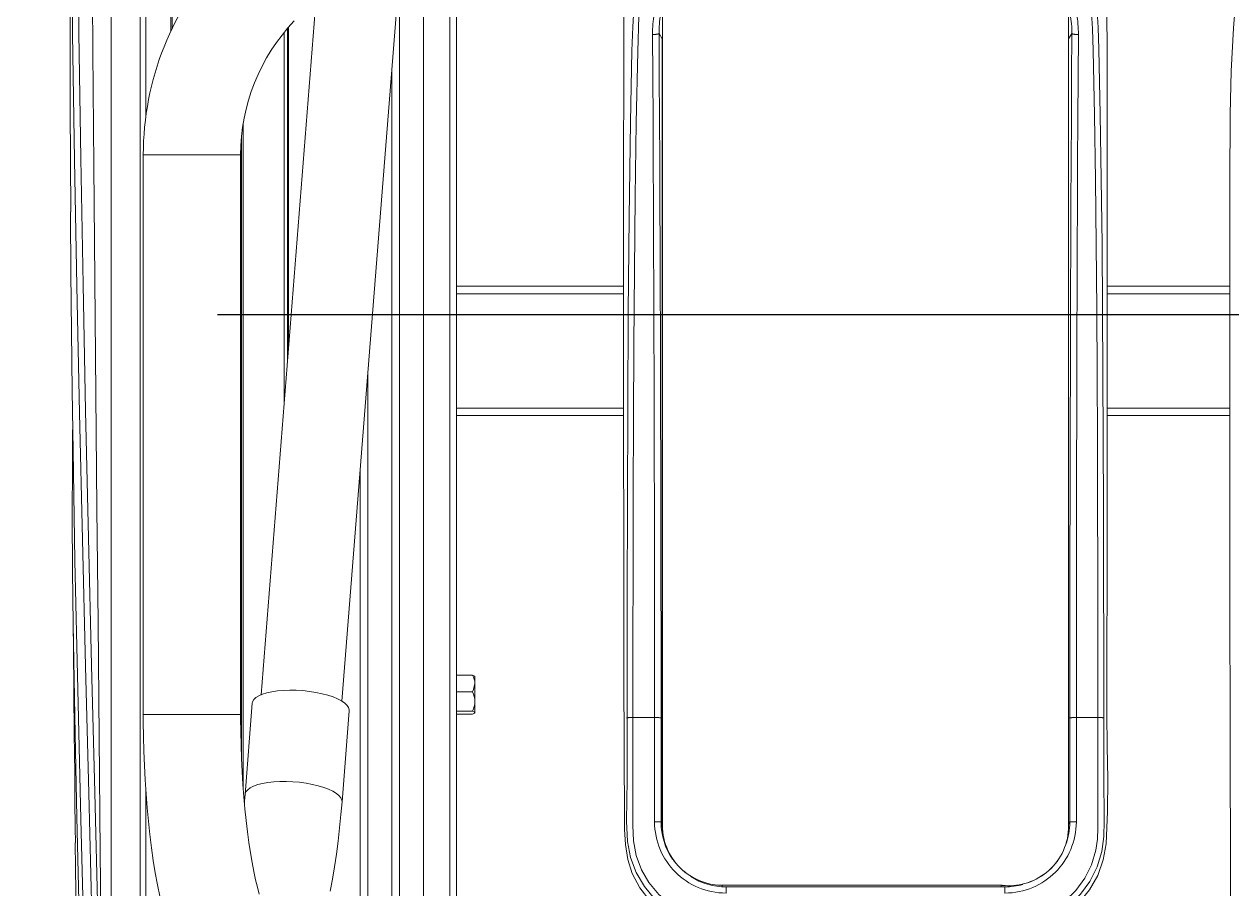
# Model space of a CAD drawing. Extents: x -32840 to 422982, y 280745 to 888746.
# Drawn here: x 217608.6 to 218074.2, y 401009.7 to 401343.3 of the extents above; entities that cross this region are included whole.
import ezdxf

# ---------------------------------------------------------------- set-up
doc = ezdxf.new("R2010")
doc.units = 0
doc.header["$LTSCALE"] = 1000
for name, pattern in [('CONTINOUS', [0]), ('DASHDOT', [1, 0.5, -0.25, 0, -0.25]), ('PHANTOM', [0.5, 0.25, -0.05, 0.05, -0.05, 0.05, -0.05])]:
    doc.linetypes.add(name, pattern=pattern)
doc.layers.add('A-FUR', color=33, linetype='Continuous', plot=False, transparency=0.5)
doc.layers.add('A-GRID', color=31, linetype='DASHDOT')
doc.layers.add('A-GRID NO', color=40, linetype='CONTINOUS')

# ---------------------------------------------------------------- blocks, each defined once
blk = doc.blocks.new('REC-GYM-02A')
at = {"linetype": 'PHANTOM', "lineweight": 0}
for p, q in [((278.983, -892.674), (278.983, -913.437)), ((273.758, -892.961), (273.758, -912.91)), ((274.164, -892.961), (274.164, -912.484)), ((274.534, -892.961), (274.534, -911.122)), ((274.652, -892.961), (274.652, -909.636)), ((275.022, -892.961), (275.022, -904.963)), ((275.139, -892.961), (275.139, -903.476)), ((278.448, -892.961), (278.448, -898.531)), ((278.535, -892.956), (278.535, -914.024)), ((265.2, -896.933), (265.2, -897.027)), ((269.5, -897.027), (269.5, -896.933)), ((269.558, -897.029), (269.558, -897.054)), ((279.533, -897.71), (279.534, -897.71)), ((264.098, -899.64), (264.098, -898.033)), ((264.217, -897.998), (264.198, -898.028)), ((264.198, -898.028), (264.198, -899.635)), ((270.484, -897.998), (270.502, -898.028)), ((270.502, -899.635), (270.502, -898.028)), ((270.602, -898.033), (270.602, -899.64)), ((276.947, -898.568), (276.947, -908.802)), ((264.098, -899.64), (263.766, -899.64)), ((270.935, -899.64), (270.602, -899.64)), ((263.621, -904.417), (261.732, -904.417)), ((273.658, -904.417), (271.079, -904.417)), ((276.312, -904.506), (276.312, -910.214)), ((276.252, -910.284), (276.252, -905.264)), ((261.732, -906.181), (263.621, -906.181)), ((271.08, -906.181), (273.658, -906.181)), ((278.448, -908.893), (278.448, -914.034)), ((264.217, -910.114), (264.167, -910.194)), ((270.484, -910.114), (270.533, -910.194))]:
    blk.add_line(p, q, dxfattribs=at)
at = {"linetype": 'Continuous', "lineweight": 15}
for p, q in [((273.658, -892.961), (273.658, -913.015)), ((265.196, -897.048), (265.196, -897.049)), ((265.196, -897.048), (265.196, -897.048)), ((265.2, -897.027), (269.5, -897.027)), ((265.258, -897.027), (265.258, -897.054)), ((265.258, -897.055), (265.258, -897.054)), ((265.258, -897.054), (265.758, -897.054)), ((265.758, -897.055), (265.258, -897.055)), ((265.758, -897.055), (265.758, -897.054)), ((265.758, -897.054), (265.758, -897.054)), ((265.758, -897.054), (266.128, -897.054)), ((266.128, -897.054), (266.128, -897.054)), ((266.128, -897.054), (266.128, -897.055)), ((266.128, -897.054), (266.696, -897.054)), ((266.696, -897.055), (266.128, -897.055)), ((266.696, -897.055), (266.696, -897.054)), ((266.696, -897.054), (266.696, -897.054)), ((266.696, -897.054), (267.065, -897.054)), ((267.065, -897.054), (267.065, -897.055)), ((267.065, -897.054), (267.633, -897.054)), ((267.065, -897.054), (267.065, -897.054)), ((267.633, -897.055), (267.065, -897.055)), ((267.633, -897.055), (267.633, -897.054)), ((267.633, -897.054), (267.633, -897.054)), ((267.633, -897.054), (268.003, -897.054)), ((268.003, -897.054), (268.003, -897.055)), ((268.003, -897.054), (268.571, -897.054)), ((268.003, -897.054), (268.003, -897.054)), ((268.571, -897.055), (268.003, -897.055)), ((268.571, -897.055), (268.571, -897.054)), ((268.571, -897.054), (268.571, -897.054)), ((268.571, -897.054), (268.94, -897.054)), ((268.94, -897.054), (268.94, -897.054)), ((268.94, -897.054), (268.94, -897.055)), ((268.94, -897.054), (269.508, -897.054)), ((269.508, -897.055), (268.94, -897.055)), ((269.508, -897.055), (269.508, -897.054)), ((269.508, -897.054), (269.508, -897.054)), ((269.508, -897.054), (269.558, -897.054)), ((264.85, -897.093), (264.85, -897.092)), ((264.85, -897.092), (264.85, -897.092)), ((269.844, -897.1), (269.844, -897.101)), ((269.844, -897.1), (269.844, -897.1)), ((264.298, -897.588), (264.298, -897.589)), ((270.396, -897.592), (270.396, -897.591)), ((279.532, -897.71), (279.533, -897.71)), ((264.217, -897.934), (264.217, -897.966)), ((264.217, -898.039), (264.217, -897.974)), ((270.484, -897.998), (270.477, -897.884)), ((270.477, -897.884), (270.479, -897.938)), ((270.479, -897.938), (270.479, -897.974)), ((270.479, -897.974), (270.479, -898.035)), ((264.217, -898.041), (264.217, -898.04)), ((264.217, -898.041), (264.217, -898.431)), ((270.479, -898.035), (270.479, -898.035)), ((270.479, -898.035), (270.479, -898.036)), ((270.479, -898.435), (270.479, -898.036)), ((270.484, -910.114), (270.484, -897.998)), ((275.421, -898.338), (275.31, -899.746)), ((264.217, -898.975), (264.217, -898.431)), ((270.479, -898.435), (270.479, -898.971)), ((276.805, -899.864), (276.916, -898.456)), ((264.217, -898.977), (264.217, -898.976)), ((264.217, -898.977), (264.217, -899.367)), ((270.479, -898.971), (270.479, -898.971)), ((270.479, -898.971), (270.479, -898.972)), ((270.479, -899.371), (270.479, -898.972)), ((276.97, -898.961), (276.97, -908.627)), ((264.217, -899.911), (264.217, -899.367)), ((270.479, -899.371), (270.479, -899.907)), ((273.372, -899.716), (273.372, -899.889)), ((273.41, -899.692), (273.658, -899.692)), ((273.41, -899.739), (273.658, -899.739)), ((276.986, -899.69), (276.986, -908.321)), ((278.486, -908.321), (278.486, -899.69)), ((264.217, -899.913), (264.217, -899.912)), ((264.217, -899.913), (264.217, -900.303)), ((270.479, -899.907), (270.479, -899.907)), ((270.479, -899.907), (270.479, -899.908)), ((270.479, -900.307), (270.479, -899.908)), ((273.372, -899.889), (273.372, -900.168)), ((273.41, -900.04), (273.658, -900.04)), ((275.423, -899.895), (274.45, -912.183)), ((275.818, -910.747), (276.669, -899.993)), ((273.372, -900.168), (273.372, -900.275)), ((264.217, -900.847), (264.217, -900.303)), ((270.479, -900.307), (270.479, -900.843)), ((273.41, -900.295), (273.658, -900.295)), ((264.217, -900.849), (264.217, -900.848)), ((264.217, -900.849), (264.217, -901.239)), ((270.479, -900.843), (270.479, -900.843)), ((270.479, -900.843), (270.479, -900.844)), ((270.479, -901.243), (270.479, -900.844)), ((264.217, -901.783), (264.217, -901.239)), ((270.479, -901.243), (270.479, -901.779)), ((264.217, -901.785), (264.217, -901.784)), ((264.217, -901.785), (264.217, -902.175)), ((270.479, -901.779), (270.479, -901.779)), ((270.479, -901.779), (270.479, -901.78)), ((270.479, -902.179), (270.479, -901.78)), ((264.217, -902.719), (264.217, -902.175)), ((270.479, -902.179), (270.479, -902.715)), ((264.217, -902.721), (264.217, -902.72)), ((264.217, -902.721), (264.217, -903.111)), ((270.479, -902.715), (270.479, -902.715)), ((270.479, -902.715), (270.479, -902.716)), ((270.479, -903.115), (270.479, -902.716)), ((279.581, -902.886), (279.581, -902.877)), ((264.217, -903.656), (264.217, -903.111)), ((270.479, -903.115), (270.479, -903.651)), ((264.217, -903.657), (264.217, -903.656)), ((264.217, -903.657), (264.217, -904.047)), ((270.479, -903.651), (270.479, -903.651)), ((270.479, -903.651), (270.479, -903.652)), ((270.479, -904.051), (270.479, -903.652)), ((264.217, -904.592), (264.217, -904.047)), ((270.479, -904.051), (270.479, -904.587)), ((261.732, -904.299), (263.621, -904.299)), ((271.079, -904.299), (273.658, -904.299)), ((264.217, -904.593), (264.217, -904.592)), ((264.217, -904.593), (264.217, -904.983)), ((270.479, -904.587), (270.479, -904.587)), ((270.479, -904.587), (270.479, -904.588)), ((270.479, -904.987), (270.479, -904.588)), ((264.217, -905.528), (264.217, -904.983)), ((270.479, -904.987), (270.479, -905.523)), ((276.262, -905.136), (276.262, -910.273)), ((276.247, -910.29), (276.247, -905.327)), ((264.217, -905.529), (264.217, -905.528)), ((264.217, -905.529), (264.217, -905.919)), ((270.479, -905.523), (270.479, -905.523)), ((270.479, -905.523), (270.479, -905.524)), ((270.479, -905.923), (270.479, -905.524)), ((264.217, -906.464), (264.217, -905.919)), ((270.479, -905.923), (270.479, -906.459)), ((263.621, -906.299), (261.731, -906.299)), ((273.658, -906.299), (271.08, -906.299)), ((264.217, -906.465), (264.217, -906.464)), ((264.217, -906.465), (264.217, -906.855)), ((270.479, -906.459), (270.479, -906.459)), ((270.479, -906.459), (270.479, -906.46)), ((270.479, -906.859), (270.479, -906.46)), ((264.217, -907.4), (264.217, -906.855)), ((270.479, -906.859), (270.479, -907.395)), ((264.217, -907.401), (264.217, -907.4)), ((264.217, -907.401), (264.217, -907.791)), ((270.479, -907.395), (270.479, -907.395)), ((270.479, -907.395), (270.479, -907.396)), ((270.479, -907.795), (270.479, -907.396)), ((264.217, -908.336), (264.217, -907.791)), ((270.479, -907.795), (270.479, -908.331)), ((264.217, -908.337), (264.217, -908.336)), ((264.217, -908.337), (264.217, -908.727)), ((270.479, -908.331), (270.479, -908.331)), ((270.479, -908.331), (270.479, -908.332)), ((270.479, -908.731), (270.479, -908.332)), ((264.217, -909.272), (264.217, -908.727)), ((270.479, -908.731), (270.479, -909.267)), ((264.217, -909.273), (264.217, -909.272)), ((264.217, -909.273), (264.217, -909.663)), ((270.479, -909.267), (270.479, -909.267)), ((270.479, -909.267), (270.479, -909.268)), ((270.479, -909.667), (270.479, -909.268)), ((264.217, -910.592), (264.217, -909.663)), ((270.479, -909.667), (270.479, -910.609)), ((278.04, -910.27), (278.04, -914.032)), ((278.062, -910.224), (278.062, -914.033))]:
    blk.add_line(p, q, dxfattribs=at)
at = {"linetype": 'Continuous', "lineweight": 15, "flags": 128}
for points in [[(279.229, -886.215), (279.254, -887.555), (279.28, -888.896), (279.309, -890.235), (279.34, -891.571), (279.373, -892.904), (279.408, -894.212), (279.443, -895.516), (279.478, -896.813), (279.509, -898.104), (279.537, -899.387), (279.553, -900.233), (279.566, -901.076), (279.576, -901.912), (279.581, -902.738), (279.58, -903.549), (279.578, -903.801), (279.576, -904.051), (279.574, -904.124)], [(279.534, -897.71), (279.46, -891.998), (279.375, -886.286)], [(279.606, -907.442), (279.606, -907.393), (279.602, -906.502), (279.594, -905.601), (279.583, -904.683), (279.569, -903.761), (279.539, -902.061), (279.497, -900.072), (279.449, -898.074), (279.414, -896.679), (279.379, -895.281), (279.345, -893.879), (279.312, -892.474), (279.281, -891.061), (279.252, -889.647), (279.227, -888.23), (279.203, -886.813)], [(261.732, -904.742), (261.732, -904.562), (261.732, -903.841), (261.731, -902.402), (261.729, -900.966), (261.728, -899.945), (261.726, -898.926), (261.722, -897.564), (261.719, -896.656), (261.717, -896.425), (261.704, -896.194), (261.668, -895.967), (261.599, -895.75), (261.479, -895.525), (261.323, -895.324), (261.134, -895.15), (260.918, -895.011), (260.683, -894.91), (260.433, -894.85), (260.281, -894.835)], [(278.486, -899.69), (278.486, -899.571), (278.483, -899.347), (278.477, -899.123), (278.469, -898.901), (278.457, -898.681), (278.444, -898.464), (278.427, -898.25), (278.407, -898.04), (278.385, -897.834), (278.36, -897.633), (278.333, -897.437), (278.303, -897.247), (278.269, -897.062), (278.233, -896.884)], [(275.605, -896.963), (275.57, -897.147), (275.538, -897.337), (275.508, -897.532), (275.482, -897.732), (275.458, -897.937), (275.438, -898.146), (275.421, -898.338)], [(265.072, -896.321), (264.859, -896.347), (264.65, -896.403), (264.452, -896.488), (264.24, -896.621), (264.053, -896.785), (263.893, -896.983), (263.768, -897.203), (263.683, -897.443), (263.64, -897.694), (263.615, -898.193), (263.614, -898.694), (263.624, -899.196), (263.629, -899.699), (263.627, -900.702), (263.625, -901.708), (263.623, -902.716), (263.622, -903.725), (263.621, -904.976), (263.621, -906.228)], [(271.08, -906.228), (271.08, -906.048), (271.08, -905.327), (271.079, -903.888), (271.077, -902.452), (271.076, -901.431), (271.074, -900.412), (271.07, -899.051), (271.067, -898.142), (271.065, -897.911), (271.052, -897.68), (271.016, -897.453), (270.947, -897.237), (270.827, -897.012), (270.671, -896.81), (270.482, -896.637), (270.266, -896.497), (270.031, -896.396), (269.781, -896.336), (269.629, -896.321)], [(276.698, -896.918), (276.725, -897.022), (276.753, -897.139), (276.781, -897.266), (276.807, -897.405), (276.833, -897.553), (276.857, -897.711), (276.88, -897.878), (276.9, -898.052), (276.919, -898.233), (276.936, -898.42), (276.95, -898.612), (276.962, -898.809), (276.972, -899.01), (276.979, -899.213), (276.984, -899.418), (276.986, -899.625), (276.986, -899.69)], [(279.566, -901.064), (279.563, -900.723), (279.557, -900.031), (279.551, -899.386), (279.544, -898.788), (279.54, -898.352), (279.535, -897.945), (279.533, -897.71)], [(264.217, -898.04), (264.217, -898.04), (264.217, -898.04), (264.217, -898.04), (264.217, -898.04), (264.217, -898.04), (264.217, -898.04), (264.217, -898.04), (264.217, -898.039)], [(276.916, -898.456), (276.925, -898.356), (276.927, -898.326)], [(264.217, -898.976), (264.217, -898.976), (264.217, -898.976), (264.217, -898.976), (264.217, -898.976), (264.217, -898.976), (264.217, -898.976), (264.217, -898.976), (264.217, -898.975)], [(273.372, -899.716), (273.379, -899.706), (273.399, -899.696), (273.41, -899.692)], [(273.41, -899.739), (273.383, -899.728), (273.372, -899.716), (273.372, -899.716)], [(276.805, -899.864), (276.801, -899.885), (276.782, -899.918), (276.75, -899.949), (276.706, -899.977), (276.649, -900.001), (276.581, -900.022), (276.504, -900.039), (276.418, -900.052), (276.325, -900.06), (276.227, -900.063), (276.127, -900.062), (276.025, -900.056), (275.923, -900.045), (275.824, -900.029), (275.73, -900.009), (275.641, -899.986), (275.56, -899.959), (275.489, -899.93), (275.428, -899.898), (275.379, -899.864), (275.342, -899.829), (275.319, -899.794), (275.31, -899.759), (275.31, -899.746)], [(264.217, -899.912), (264.217, -899.912), (264.217, -899.912), (264.217, -899.912), (264.217, -899.912), (264.217, -899.912), (264.217, -899.912), (264.217, -899.912), (264.217, -899.911)], [(273.41, -900.04), (273.394, -900.073), (273.372, -900.168)], [(273.372, -900.272), (273.379, -900.281), (273.399, -900.291), (273.41, -900.295)], [(264.217, -900.848), (264.217, -900.848), (264.217, -900.848), (264.217, -900.848), (264.217, -900.848), (264.217, -900.848), (264.217, -900.848), (264.217, -900.848), (264.217, -900.847)], [(264.217, -901.784), (264.217, -901.784), (264.217, -901.784), (264.217, -901.784), (264.217, -901.784), (264.217, -901.784), (264.217, -901.784), (264.217, -901.784), (264.217, -901.783)], [(264.217, -902.72), (264.217, -902.72), (264.217, -902.72), (264.217, -902.72), (264.217, -902.72), (264.217, -902.72), (264.217, -902.72), (264.217, -902.72), (264.217, -902.719)], [(264.217, -903.656), (264.217, -903.656), (264.217, -903.656), (264.217, -903.656), (264.217, -903.656), (264.217, -903.656), (264.217, -903.656), (264.217, -903.656), (264.217, -903.656)], [(264.217, -904.592), (264.217, -904.592), (264.217, -904.592), (264.217, -904.592), (264.217, -904.592), (264.217, -904.592), (264.217, -904.592), (264.217, -904.592), (264.217, -904.592)], [(261.119, -913.224), (261.136, -913.205), (261.237, -913.068), (261.315, -912.912), (261.363, -912.754), (261.393, -912.59), (261.45, -912.258), (261.547, -911.589), (261.621, -910.934), (261.676, -910.276), (261.711, -909.614), (261.727, -908.95), (261.73, -907.899), (261.731, -906.847), (261.732, -905.794), (261.732, -904.742)], [(264.217, -905.528), (264.217, -905.528), (264.217, -905.528), (264.217, -905.528), (264.217, -905.528), (264.217, -905.528), (264.217, -905.528), (264.217, -905.528), (264.217, -905.528)], [(263.621, -906.228), (263.621, -906.408), (263.621, -907.129), (263.622, -908.573), (263.624, -910.018), (263.633, -910.85), (263.672, -911.682), (263.716, -912.251), (263.774, -912.819), (263.879, -913.595), (263.977, -914.172), (264.019, -914.347), (264.094, -914.516), (264.157, -914.617), (264.234, -914.71)], [(270.467, -914.71), (270.484, -914.691), (270.585, -914.555), (270.663, -914.398), (270.711, -914.24), (270.741, -914.076), (270.798, -913.745), (270.895, -913.075), (270.969, -912.42), (271.024, -911.762), (271.059, -911.1), (271.075, -910.436), (271.078, -909.385), (271.079, -908.333), (271.08, -907.28), (271.08, -906.228)], [(264.217, -906.464), (264.217, -906.464), (264.217, -906.464), (264.217, -906.464), (264.217, -906.464), (264.217, -906.464), (264.217, -906.464), (264.217, -906.464), (264.217, -906.464)], [(264.217, -907.4), (264.217, -907.4), (264.217, -907.4), (264.217, -907.4), (264.217, -907.4), (264.217, -907.4), (264.217, -907.4), (264.217, -907.4), (264.217, -907.4)], [(279.612, -915.026), (279.611, -909.037), (279.603, -907.442)], [(264.217, -908.336), (264.217, -908.336), (264.217, -908.336), (264.217, -908.336), (264.217, -908.336), (264.217, -908.336), (264.217, -908.336), (264.217, -908.336), (264.217, -908.336)], [(264.217, -909.272), (264.217, -909.272), (264.217, -909.272), (264.217, -909.272), (264.217, -909.272), (264.217, -909.272), (264.217, -909.272), (264.217, -909.272), (264.217, -909.272)]]:
    blk.add_lwpolyline(points, dxfattribs=at)
at = {"linetype": 'PHANTOM', "lineweight": 0, "flags": 128}
for points in [[(279.071, -887.042), (279.106, -888.948), (279.144, -890.854), (279.187, -892.758), (279.232, -894.665), (279.279, -896.57), (279.328, -898.472), (279.377, -900.433), (279.425, -902.39), (279.47, -904.344), (279.511, -906.297), (279.547, -908.245), (279.577, -910.189), (279.603, -912.651), (279.614, -915.105)], [(279.121, -894.03), (279.134, -895.801), (279.149, -897.57), (279.165, -899.337), (279.182, -901.105), (279.2, -902.869), (279.218, -904.63), (279.235, -906.397), (279.251, -908.16), (279.266, -909.919), (279.277, -911.676), (279.284, -913.428), (279.287, -915.174)], [(279.518, -915.128), (279.507, -912.673), (279.481, -910.208), (279.451, -908.267), (279.415, -906.322), (279.375, -904.371), (279.33, -902.412), (279.282, -900.449), (279.232, -898.483), (279.176, -896.258), (279.121, -894.03)], [(263.676, -899.635), (263.676, -899.455), (263.676, -898.515), (263.671, -898.278), (263.667, -898.042), (263.675, -897.806), (263.707, -897.574), (263.778, -897.338), (263.891, -897.111), (264.035, -896.914), (264.215, -896.739), (264.416, -896.6), (264.644, -896.494), (264.88, -896.429), (265.131, -896.405), (266.048, -896.405), (266.965, -896.405), (268.534, -896.405), (269.129, -896.405), (269.426, -896.401), (269.723, -896.415), (269.964, -896.463), (270.2, -896.555), (270.411, -896.681), (270.602, -896.845), (270.759, -897.033), (270.885, -897.25), (270.971, -897.479), (271.017, -897.726), (271.034, -898.043), (271.03, -898.361), (271.025, -898.68), (271.025, -899.635)], [(270.935, -899.64), (270.935, -898.69), (270.935, -898.215), (270.938, -897.977), (270.928, -897.739), (270.886, -897.514), (270.804, -897.293), (270.689, -897.094), (270.538, -896.913), (270.363, -896.763), (270.16, -896.64), (269.946, -896.556), (269.713, -896.509), (269.485, -896.497), (269.256, -896.499), (268.797, -896.499), (267.881, -896.499), (266.495, -896.499), (265.802, -896.499), (265.455, -896.497), (265.109, -896.5), (264.891, -896.523), (264.675, -896.583), (264.467, -896.679), (264.272, -896.813), (264.107, -896.973), (263.967, -897.163), (263.864, -897.369), (263.795, -897.597), (263.772, -897.764), (263.765, -897.934), (263.766, -898.103), (263.766, -898.615), (263.766, -899.64)], [(276.916, -898.456), (276.916, -898.464), (276.903, -898.497), (276.876, -898.528), (276.837, -898.558), (276.785, -898.584), (276.721, -898.606), (276.648, -898.625), (276.565, -898.639), (276.475, -898.649), (276.379, -898.655), (276.279, -898.655), (276.178, -898.651), (276.076, -898.642), (275.976, -898.628), (275.879, -898.61), (275.788, -898.588), (275.704, -898.563), (275.628, -898.534), (275.563, -898.503), (275.509, -898.47), (275.467, -898.435), (275.438, -898.4), (275.423, -898.365), (275.421, -898.338)], [(264.167, -912.012), (264.167, -912.012), (264.104, -911.891), (263.977, -911.61), (263.879, -911.287), (263.815, -910.949), (263.78, -910.618), (263.762, -910.286), (263.752, -909.952), (263.729, -908.947), (263.714, -907.947), (263.702, -906.946), (263.694, -905.943), (263.688, -904.939), (263.683, -903.936), (263.68, -902.861), (263.678, -901.786), (263.676, -900.71), (263.676, -899.635)], [(263.766, -899.64), (263.766, -899.926), (263.766, -900.927), (263.768, -901.929), (263.77, -902.932), (263.773, -903.935), (263.778, -904.936), (263.784, -905.937), (263.792, -906.938), (263.803, -907.939), (263.819, -908.938), (263.84, -909.935), (263.85, -910.267), (263.867, -910.599), (263.901, -910.929), (263.959, -911.256), (264.051, -911.579), (264.167, -911.856), (264.208, -911.937), (264.258, -912.015), (264.329, -912.074), (264.411, -912.123), (264.565, -912.183), (264.73, -912.223), (264.894, -912.244), (265.06, -912.251)], [(269.641, -912.251), (269.692, -912.25), (269.897, -912.234), (270.098, -912.194), (270.198, -912.162), (270.295, -912.12), (270.419, -912.038), (270.468, -911.982), (270.505, -911.912), (270.618, -911.665), (270.664, -911.537), (270.737, -911.276), (270.788, -911.007), (270.823, -910.737), (270.843, -910.465), (270.861, -909.918), (270.884, -908.819), (270.901, -907.678), (270.912, -906.536), (270.92, -905.391), (270.926, -904.245), (270.93, -903.094), (270.933, -901.943), (270.935, -900.791), (270.935, -899.64)], [(271.025, -899.635), (271.025, -900.041), (271.024, -901.502), (271.021, -902.965), (271.015, -904.427), (271.007, -905.896), (270.994, -907.363), (270.974, -908.828), (270.95, -909.93), (270.939, -910.297), (270.917, -910.664), (270.874, -911.028), (270.819, -911.3), (270.739, -911.568), (270.688, -911.698), (270.568, -911.948), (270.533, -912.012), (270.533, -912.012)], [(276.986, -899.69), (276.988, -899.69), (277.002, -899.69), (277.029, -899.69), (277.07, -899.69), (277.123, -899.69), (277.188, -899.69), (277.263, -899.69), (277.346, -899.69), (277.437, -899.69), (277.534, -899.69), (277.634, -899.69), (277.736, -899.69)], [(277.736, -899.69), (277.838, -899.69), (277.938, -899.69), (278.035, -899.69), (278.126, -899.69), (278.209, -899.69), (278.284, -899.69), (278.349, -899.69), (278.402, -899.69), (278.443, -899.69), (278.47, -899.69), (278.484, -899.69), (278.486, -899.69)], [(276.986, -908.321), (276.988, -908.321), (277.002, -908.321), (277.029, -908.321), (277.07, -908.321), (277.123, -908.321), (277.188, -908.321), (277.263, -908.321), (277.346, -908.321), (277.437, -908.321), (277.534, -908.321), (277.634, -908.321), (277.736, -908.321)], [(277.736, -908.321), (277.838, -908.321), (277.938, -908.321), (278.035, -908.321), (278.126, -908.321), (278.209, -908.321), (278.284, -908.321), (278.349, -908.321), (278.402, -908.321), (278.443, -908.321), (278.47, -908.321), (278.484, -908.321), (278.486, -908.321)]]:
    blk.add_lwpolyline(points, dxfattribs=at)
at = {"linetype": 'PHANTOM', "lineweight": 0}
for centre, radius, start, end in [((265.199, -898.034), 1.101, 89.9488, 179.9487), ((269.501, -898.034), 1.101, 0.0513, 90.0512), ((264.125, -897.491), 0.543, 267.1501, 278.616), ((270.575, -897.491), 0.543, 261.384, 272.8499), ((263.742, -899.139), 0.502, 261.5846, 272.7183), ((264.125, -899.098), 0.543, 267.1501, 278.616), ((270.575, -899.098), 0.543, 261.384, 272.8499), ((270.959, -899.139), 0.502, 267.2817, 278.4154), ((265.657, -910.198), 1.59, 179.4311, 267.7989), ((264.093, -910.466), 0.285, 74.4947, 95.0639), ((265.658, -910.212), 1.491, 179.3092, 267.4485), ((269.042, -910.197), 1.591, 272.2997, 0.518), ((269.041, -910.21), 1.492, 272.6035, 0.6223), ((270.608, -910.466), 0.285, 84.9361, 105.5053)]:
    blk.add_arc(centre, radius, start, end, dxfattribs=at)
at = {"linetype": 'Continuous', "lineweight": 15}
for centre, radius, start, end in [((265.138, -897.969), 0.923, 86.4072, 108.2021), ((265.2, -898.031), 1.004, 90, 106.0182), ((265.138, -897.969), 0.923, 82.5249, 86.4029), ((265.138, -897.97), 0.923, 82.5249, 86.4029), ((269.5, -898.03), 1.003, 57.113, 90), ((269.558, -897.977), 0.923, 71.9232, 90), ((265.137, -897.967), 0.921, 108.1882, 155.6581), ((265.137, -897.968), 0.921, 108.1882, 155.6581), ((269.559, -897.975), 0.921, 24.6234, 71.9373), ((269.559, -897.976), 0.921, 24.6234, 71.9373), ((265.135, -897.966), 0.918, 155.6739, 180.4878), ((269.503, -898.028), 0.999, 0.0055, 34.8193), ((269.561, -897.974), 0.918, 0.0015, 24.6079), ((265.197, -898.028), 0.999, 159.7817, 179.9996), ((273.777, -899.913), 0.406, 154.5958, 176.6711), ((273.685, -899.889), 0.313, 180.0229, 208.7462), ((273.665, -900.15), 0.294, 183.3846, 209.5404), ((273.986, -908.321), 3, 316.3972, 360), ((273.986, -908.321), 4.5, 316.3972, 360)]:
    blk.add_arc(centre, radius, start, end, dxfattribs=at)
at = {"linetype": 'PHANTOM', "lineweight": 0}
for centre, major_axis, ratio, start_param, end_param in [((261.891, -903.207), (0.125, 63.098), 0.03492, 4.601677, 4.769018), ((261.991, -903.207), (0.125, 63.198), 0.034865, 4.601677, 4.769018), ((272.709, -903.207), (-0.125, 63.198), 0.034865, 1.514168, 1.681509), ((272.809, -903.207), (-0.125, 63.098), 0.03492, 1.514167, 1.681509)]:
    blk.add_ellipse(centre, major_axis=major_axis, ratio=ratio, start_param=start_param, end_param=end_param, dxfattribs=at)
blk = doc.blocks.new('GR')
at = {"layer": 'A-GRID'}
blk.add_line((214259.82, 451080.36), (256876.27, 451080.36), dxfattribs=at)

msp = doc.modelspace()

# ---------------------------------------------------------------- block references
at = {"layer": 'A-FUR', "ltscale": 50, "xscale": 25, "yscale": 25, "zscale": 25, "rotation": 180}
msp.add_blockref('REC-GYM-02A', (224616.69, 378584.75), dxfattribs=at)
at = {"layer": 'A-GRID NO'}
msp.add_blockref('GR', (-2577.25, -49849.13), dxfattribs=at)

doc.saveas('drawing.dxf')
